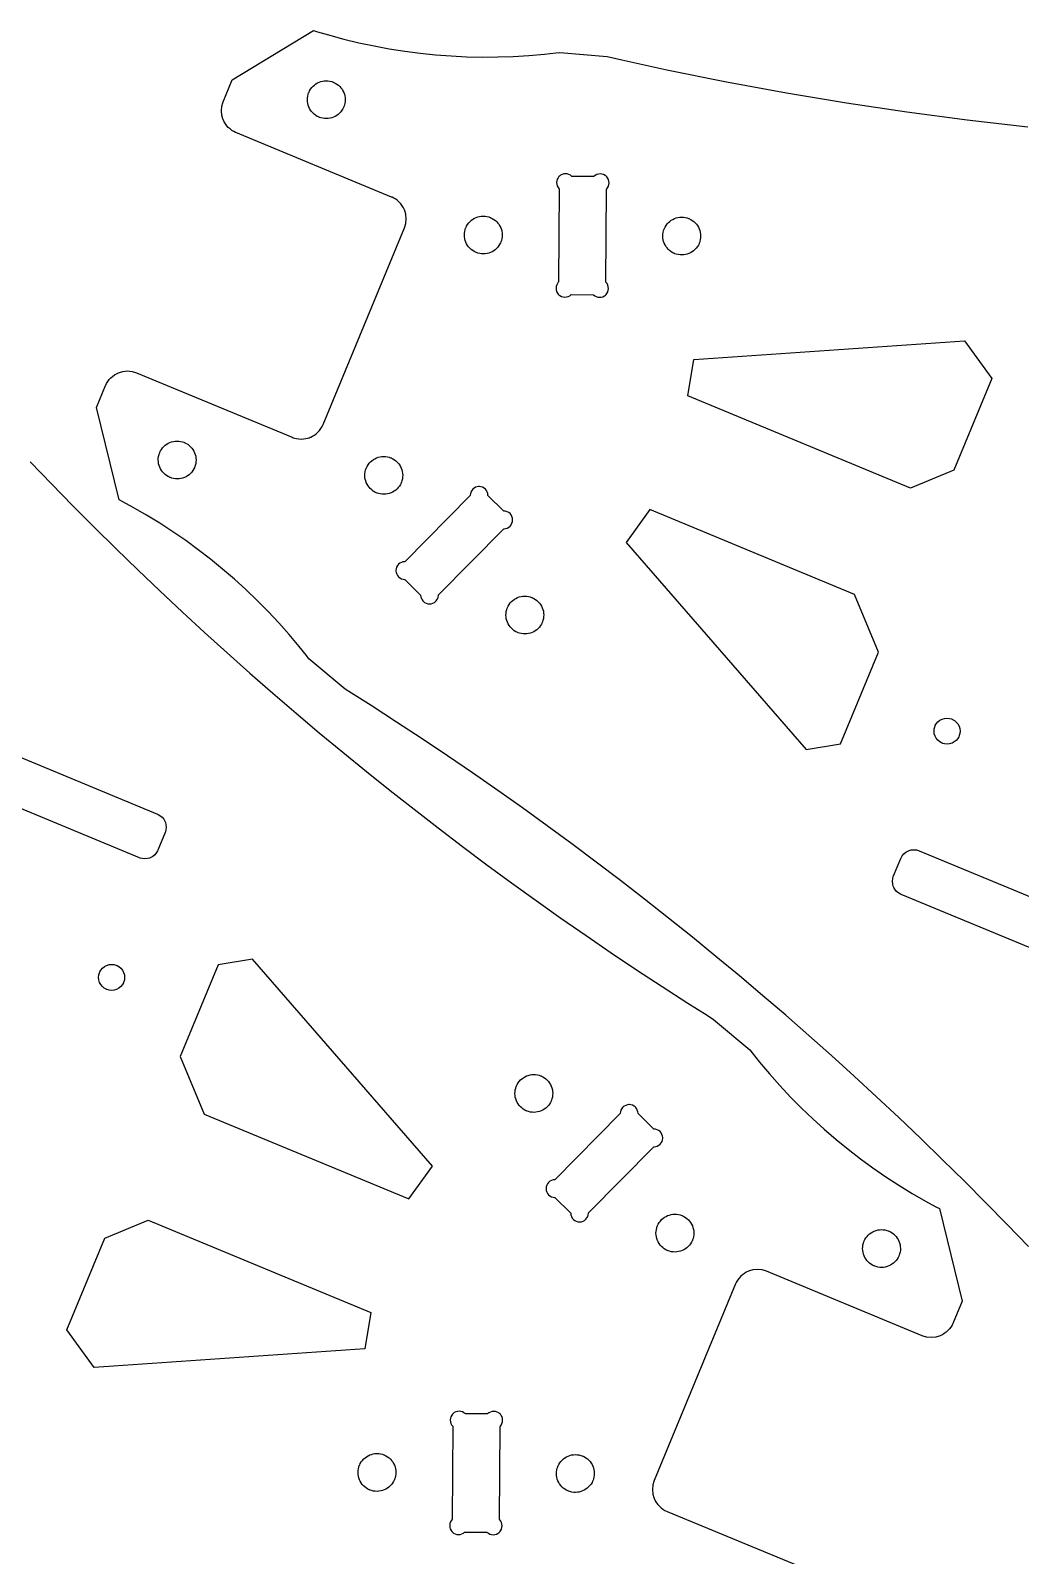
# Model space of a CAD drawing. Extents: x 0 to 997, y 0 to 569.
# Drawn here: x 308.8 to 392.7, y 439.9 to 568.9 of the extents above; entities that cross this region are included whole.
import ezdxf

# ---------------------------------------------------------------- set-up
doc = ezdxf.new("R2010")
doc.units = 0
doc.layers.get('0').update_dxf_attribs({"linetype": 'CONTINUOUS'})

msp = doc.modelspace()

# ---------------------------------------------------------------- linework, layer by layer
at = {"color": 0}
for points in [[(393.331, 466.044), (391.537, 467.903), (389.731, 469.746), (387.908, 471.574), (386.069, 473.385), (384.217, 475.179), (382.349, 476.958), (380.467, 478.721), (378.568, 480.468), (376.656, 482.197), (374.729, 483.911), (372.787, 485.608), (370.832, 487.287), (368.861, 488.951), (366.876, 490.597), (364.879, 492.226), (362.867, 493.839), (360.84, 495.435), (358.801, 497.012), (356.747, 498.572), (354.681, 500.115), (352.6, 501.642), (350.507, 503.149), (348.4, 504.639), (346.281, 506.111), (344.147, 507.567), (342.003, 509.003), (339.844, 510.421), (337.674, 511.821), (336.037, 512.86), (335.49, 513.203), (332.412, 515.779), (332.21, 516.04), (331.589, 516.814), (330.74, 517.825), (329.864, 518.813), (328.963, 519.774), (328.037, 520.711), (327.088, 521.621), (326.112, 522.506), (325.115, 523.364), (324.096, 524.194), (323.053, 524.997), (321.989, 525.772), (320.904, 526.519), (319.799, 527.236), (318.674, 527.925), (317.528, 528.582), (316.658, 529.057), (316.365, 529.21), (314.444, 537.039), (315.21, 538.889), (315.229, 538.935), (315.294, 539.068), (315.396, 539.236), (315.513, 539.393), (315.643, 539.537), (315.789, 539.668), (315.946, 539.785), (316.114, 539.886), (316.247, 539.953), (316.293, 539.971), (316.383, 540.008), (316.669, 540.085), (317.058, 540.124), (317.446, 540.085), (317.733, 540.008), (317.824, 539.971), (330.999, 534.514), (331.09, 534.476), (331.376, 534.399), (331.764, 534.361), (332.153, 534.399), (332.439, 534.476), (332.531, 534.514), (332.575, 534.532), (332.708, 534.599), (332.878, 534.699), (333.035, 534.815), (333.179, 534.947), (333.31, 535.092), (333.426, 535.249), (333.528, 535.417), (333.593, 535.55), (333.612, 535.596), (340.5, 552.225), (340.537, 552.317), (340.615, 552.603), (340.653, 552.992), (340.615, 553.379), (340.537, 553.665), (340.5, 553.757), (340.482, 553.801), (340.415, 553.935), (340.315, 554.104), (340.199, 554.261), (340.067, 554.406), (339.922, 554.536), (339.765, 554.653), (339.597, 554.754), (339.464, 554.819), (339.418, 554.839), (326.242, 560.296), (326.197, 560.315), (326.064, 560.381), (325.894, 560.482), (325.737, 560.599), (325.593, 560.731), (325.463, 560.875), (325.346, 561.032), (325.244, 561.2), (325.179, 561.333), (325.16, 561.379), (325.122, 561.469), (325.046, 561.756), (325.008, 562.144), (325.046, 562.532), (325.122, 562.819), (325.16, 562.91), (325.925, 564.756), (332.818, 568.932), (333.133, 568.833), (334.085, 568.553), (335.36, 568.208), (336.642, 567.9), (337.931, 567.625), (339.226, 567.386), (340.526, 567.182), (341.832, 567.012), (343.14, 566.878), (344.451, 566.779), (345.767, 566.717), (347.082, 566.689), (348.399, 566.696), (349.717, 566.739), (351.033, 566.818), (352.349, 566.932), (353.335, 567.04), (353.662, 567.082), (357.66, 566.728), (358.919, 566.439), (362.707, 565.615), (367.768, 564.592), (372.844, 563.654), (377.935, 562.804), (383.037, 562.042), (388.15, 561.367), (393.274, 560.779)], [(308.828, 532.425), (310.619, 530.567), (312.428, 528.724), (314.25, 526.896), (316.088, 525.085), (317.942, 523.289), (319.81, 521.51), (321.692, 519.747), (323.59, 518.001), (325.503, 516.271), (327.429, 514.558), (329.371, 512.861), (331.326, 511.181), (333.297, 509.518), (335.281, 507.871), (337.279, 506.242), (339.292, 504.629), (341.318, 503.035), (343.357, 501.457), (345.411, 499.896), (347.478, 498.353), (349.558, 496.828), (351.651, 495.319), (353.758, 493.829), (355.878, 492.357), (358.01, 490.903), (360.156, 489.467), (362.314, 488.047), (364.485, 486.647), (366.121, 485.608), (366.668, 485.265), (369.746, 482.689), (369.949, 482.428), (370.569, 481.654), (371.418, 480.643), (372.294, 479.657), (373.194, 478.694), (374.121, 477.758), (375.071, 476.847), (376.046, 475.963), (377.043, 475.106), (378.063, 474.275), (379.106, 473.471), (380.169, 472.696), (381.254, 471.95), (382.36, 471.232), (383.485, 470.544), (384.629, 469.886), (385.5, 469.411), (385.793, 469.258), (387.714, 461.431), (386.949, 459.581), (386.929, 459.535), (386.864, 459.401), (386.763, 459.233), (386.646, 459.076), (386.514, 458.932), (386.369, 458.8), (386.213, 458.683), (386.044, 458.582), (385.911, 458.517), (385.865, 458.497), (385.775, 458.46), (385.489, 458.383), (385.1, 458.346), (384.713, 458.383), (384.425, 458.46), (384.335, 458.497), (371.16, 463.956), (371.068, 463.993), (370.782, 464.069), (370.393, 464.108), (370.006, 464.069), (369.719, 463.993), (369.628, 463.956), (369.583, 463.936), (369.45, 463.871), (369.281, 463.769), (369.124, 463.653), (368.979, 463.522), (368.849, 463.378), (368.732, 463.221), (368.631, 463.051), (368.565, 462.918), (368.546, 462.874), (361.658, 446.243), (361.619, 446.153), (361.543, 445.867), (361.506, 445.478), (361.543, 445.089), (361.619, 444.803), (361.658, 444.713), (361.676, 444.667), (361.742, 444.533), (361.843, 444.365), (361.96, 444.208), (362.092, 444.064), (362.236, 443.932), (362.393, 443.815), (362.561, 443.715), (362.694, 443.649), (362.74, 443.631), (375.915, 438.172)], [(298.718, 511.283), (319.597, 502.635), (319.651, 502.611), (319.806, 502.522), (319.986, 502.374), (320.135, 502.193), (320.224, 502.039), (320.247, 501.985), (320.269, 501.931), (320.315, 501.758), (320.338, 501.525), (320.315, 501.293), (320.269, 501.121), (320.247, 501.067), (319.635, 499.588), (319.612, 499.533), (319.522, 499.379), (319.374, 499.199), (319.193, 499.05), (319.039, 498.961), (318.985, 498.939), (318.931, 498.917), (318.758, 498.869), (318.525, 498.847), (318.293, 498.869), (318.121, 498.917), (318.067, 498.939), (297.186, 507.588)], [(403.44, 487.186), (382.561, 495.835), (382.507, 495.857), (382.353, 495.946), (382.172, 496.094), (382.024, 496.276), (381.935, 496.429), (381.911, 496.485), (381.889, 496.539), (381.843, 496.71), (381.821, 496.943), (381.843, 497.176), (381.889, 497.349), (381.911, 497.403), (382.524, 498.881), (382.546, 498.935), (382.635, 499.089), (382.783, 499.269), (382.965, 499.418), (383.119, 499.508), (383.174, 499.531), (383.228, 499.553), (383.4, 499.599), (383.632, 499.622), (383.865, 499.599), (384.037, 499.553), (384.092, 499.531), (404.971, 490.882)]]:
    msp.add_lwpolyline(points, dxfattribs=at)
for points in [[(334.501, 564.556), (334.539, 564.539), (334.649, 564.485), (334.786, 564.401), (334.912, 564.307), (335.028, 564.2), (335.132, 564.085), (335.222, 563.96), (335.301, 563.828), (335.367, 563.689), (335.418, 563.544), (335.457, 563.396), (335.481, 563.243), (335.489, 563.089), (335.482, 562.932), (335.46, 562.775), (335.422, 562.619), (335.382, 562.503), (335.367, 562.465), (335.351, 562.426), (335.296, 562.317), (335.214, 562.179), (335.118, 562.053), (335.013, 561.938), (334.896, 561.833), (334.772, 561.743), (334.64, 561.664), (334.501, 561.599), (334.356, 561.547), (334.207, 561.508), (334.054, 561.485), (333.9, 561.476), (333.743, 561.483), (333.586, 561.506), (333.431, 561.544), (333.314, 561.583), (333.276, 561.599), (333.239, 561.614), (333.128, 561.669), (332.99, 561.753), (332.864, 561.847), (332.749, 561.953), (332.646, 562.069), (332.554, 562.193), (332.476, 562.326), (332.41, 562.465), (332.358, 562.61), (332.321, 562.758), (332.297, 562.911), (332.287, 563.065), (332.294, 563.222), (332.317, 563.379), (332.356, 563.535), (332.394, 563.651), (332.41, 563.689), (332.426, 563.728), (332.481, 563.838), (332.564, 563.975), (332.658, 564.101), (332.765, 564.217), (332.881, 564.319), (333.006, 564.411), (333.138, 564.49), (333.276, 564.556), (333.421, 564.607), (333.569, 564.644), (333.722, 564.668), (333.878, 564.678), (334.033, 564.671), (334.19, 564.649), (334.346, 564.61), (334.463, 564.571), (334.501, 564.556)], [(353.56, 547.656), (353.533, 547.629), (353.463, 547.539), (353.394, 547.408), (353.351, 547.269), (353.338, 547.126), (353.35, 546.983), (353.39, 546.844), (353.458, 546.713), (353.528, 546.622), (353.554, 546.594), (353.581, 546.568), (353.671, 546.499), (353.801, 546.429), (353.94, 546.387), (354.083, 546.372), (354.226, 546.386), (354.365, 546.426), (354.497, 546.494), (354.588, 546.563), (354.615, 546.589), (356.493, 546.579), (356.519, 546.553), (356.611, 546.483), (356.74, 546.414), (356.879, 546.372), (357.022, 546.357), (357.167, 546.369), (357.306, 546.411), (357.436, 546.478), (357.528, 546.547), (357.554, 546.574), (357.581, 546.6), (357.651, 546.692), (357.721, 546.821), (357.763, 546.96), (357.776, 547.103), (357.764, 547.246), (357.724, 547.386), (357.656, 547.517), (357.586, 547.608), (357.56, 547.635), (357.601, 555.512), (357.628, 555.54), (357.699, 555.631), (357.767, 555.76), (357.81, 555.899), (357.824, 556.042), (357.811, 556.186), (357.771, 556.325), (357.703, 556.456), (357.633, 556.547), (357.607, 556.574), (357.581, 556.6), (357.49, 556.671), (357.36, 556.74), (357.221, 556.782), (357.078, 556.796), (356.935, 556.783), (356.796, 556.743), (356.664, 556.675), (356.574, 556.606), (356.546, 556.579), (354.668, 556.589), (354.642, 556.617), (354.55, 556.686), (354.421, 556.756), (354.282, 556.797), (354.139, 556.811), (353.994, 556.799), (353.856, 556.758), (353.725, 556.69), (353.633, 556.621), (353.607, 556.594), (353.581, 556.568), (353.51, 556.478), (353.44, 556.347), (353.399, 556.208), (353.385, 556.065), (353.397, 555.922), (353.438, 555.783), (353.506, 555.653), (353.575, 555.561), (353.601, 555.535), (353.56, 547.656)], [(347.793, 553.107), (347.831, 553.092), (347.94, 553.036), (348.078, 552.953), (348.206, 552.858), (348.321, 552.753), (348.424, 552.636), (348.515, 552.512), (348.593, 552.379), (348.658, 552.24), (348.711, 552.096), (348.749, 551.947), (348.772, 551.794), (348.781, 551.64), (348.775, 551.483), (348.753, 551.326), (348.714, 551.171), (348.675, 551.054), (348.658, 551.017), (348.643, 550.979), (348.589, 550.868), (348.506, 550.731), (348.41, 550.604), (348.304, 550.489), (348.189, 550.386), (348.064, 550.294), (347.932, 550.215), (347.793, 550.15), (347.649, 550.099), (347.5, 550.061), (347.347, 550.037), (347.192, 550.028), (347.036, 550.035), (346.879, 550.057), (346.722, 550.096), (346.606, 550.135), (346.568, 550.15), (346.531, 550.167), (346.421, 550.221), (346.283, 550.304), (346.157, 550.399), (346.042, 550.506), (345.938, 550.621), (345.846, 550.746), (345.768, 550.878), (345.703, 551.017), (345.65, 551.161), (345.612, 551.31), (345.589, 551.463), (345.581, 551.618), (345.588, 551.774), (345.61, 551.931), (345.647, 552.086), (345.686, 552.203), (345.703, 552.24), (345.718, 552.279), (345.772, 552.389), (345.856, 552.526), (345.951, 552.653), (346.057, 552.768), (346.172, 552.872), (346.297, 552.963), (346.429, 553.042), (346.568, 553.107), (346.713, 553.158), (346.862, 553.197), (347.014, 553.221), (347.169, 553.229), (347.326, 553.222), (347.482, 553.2), (347.639, 553.162), (347.756, 553.122), (347.793, 553.107)], [(364.593, 553.018), (364.631, 553.003), (364.74, 552.949), (364.878, 552.865), (365.004, 552.769), (365.119, 552.664), (365.224, 552.549), (365.315, 552.424), (365.393, 552.292), (365.458, 552.153), (365.511, 552.008), (365.549, 551.858), (365.572, 551.707), (365.581, 551.551), (365.574, 551.394), (365.551, 551.238), (365.514, 551.082), (365.474, 550.965), (365.458, 550.928), (365.443, 550.89), (365.389, 550.779), (365.306, 550.643), (365.21, 550.515), (365.104, 550.4), (364.989, 550.297), (364.864, 550.206), (364.732, 550.128), (364.593, 550.063), (364.449, 550.01), (364.299, 549.972), (364.147, 549.949), (363.992, 549.94), (363.835, 549.946), (363.679, 549.968), (363.522, 550.007), (363.406, 550.046), (363.368, 550.063), (363.331, 550.078), (363.221, 550.132), (363.083, 550.215), (362.956, 550.311), (362.84, 550.417), (362.737, 550.532), (362.646, 550.657), (362.568, 550.789), (362.503, 550.928), (362.45, 551.072), (362.412, 551.221), (362.389, 551.374), (362.381, 551.529), (362.386, 551.685), (362.408, 551.842), (362.447, 551.999), (362.486, 552.115), (362.503, 552.153), (362.518, 552.19), (362.572, 552.3), (362.656, 552.438), (362.751, 552.564), (362.857, 552.679), (362.972, 552.783), (363.097, 552.875), (363.229, 552.953), (363.368, 553.018), (363.513, 553.071), (363.661, 553.108), (363.814, 553.132), (363.969, 553.14), (364.125, 553.133), (364.282, 553.111), (364.439, 553.074), (364.556, 553.033), (364.593, 553.018)], [(383.354, 530.207), (364.507, 538.014), (365.008, 541.085), (387.931, 542.669), (390.225, 539.479), (387.011, 531.721), (383.354, 530.207)], [(321.874, 534.072), (321.912, 534.056), (322.022, 534.001), (322.16, 533.918), (322.286, 533.824), (322.401, 533.717), (322.504, 533.601), (322.596, 533.476), (322.675, 533.344), (322.74, 533.206), (322.792, 533.061), (322.831, 532.912), (322.853, 532.76), (322.862, 532.604), (322.856, 532.449), (322.833, 532.292), (322.794, 532.136), (322.756, 532.019), (322.74, 531.981), (322.725, 531.943), (322.669, 531.833), (322.586, 531.696), (322.492, 531.569), (322.386, 531.454), (322.269, 531.35), (322.146, 531.26), (322.013, 531.181), (321.874, 531.115), (321.729, 531.064), (321.581, 531.025), (321.428, 531.001), (321.274, 530.993), (321.117, 531), (320.96, 531.022), (320.804, 531.06), (320.688, 531.1), (320.65, 531.115), (320.611, 531.131), (320.501, 531.186), (320.364, 531.269), (320.237, 531.364), (320.122, 531.469), (320.019, 531.586), (319.928, 531.71), (319.849, 531.842), (319.783, 531.981), (319.732, 532.126), (319.693, 532.275), (319.671, 532.428), (319.661, 532.582), (319.668, 532.739), (319.69, 532.896), (319.729, 533.051), (319.768, 533.168), (319.783, 533.206), (319.799, 533.243), (319.854, 533.354), (319.938, 533.492), (320.032, 533.618), (320.138, 533.733), (320.254, 533.836), (320.378, 533.928), (320.511, 534.007), (320.65, 534.072), (320.794, 534.124), (320.943, 534.161), (321.096, 534.185), (321.25, 534.194), (321.407, 534.188), (321.564, 534.165), (321.719, 534.126), (321.836, 534.088), (321.874, 534.072)], [(339.368, 532.768), (339.406, 532.753), (339.517, 532.697), (339.654, 532.614), (339.781, 532.519), (339.896, 532.414), (339.999, 532.297), (340.09, 532.174), (340.168, 532.04), (340.235, 531.901), (340.286, 531.757), (340.324, 531.608), (340.347, 531.456), (340.357, 531.301), (340.35, 531.144), (340.328, 530.988), (340.289, 530.832), (340.25, 530.715), (340.235, 530.678), (340.218, 530.64), (340.164, 530.529), (340.081, 530.392), (339.986, 530.265), (339.879, 530.15), (339.764, 530.047), (339.639, 529.956), (339.507, 529.876), (339.368, 529.811), (339.224, 529.76), (339.075, 529.722), (338.922, 529.699), (338.767, 529.689), (338.611, 529.696), (338.454, 529.718), (338.299, 529.757), (338.182, 529.796), (338.143, 529.811), (338.106, 529.828), (337.996, 529.882), (337.858, 529.965), (337.732, 530.06), (337.617, 530.167), (337.513, 530.282), (337.422, 530.407), (337.343, 530.539), (337.278, 530.678), (337.226, 530.822), (337.188, 530.971), (337.164, 531.124), (337.156, 531.279), (337.162, 531.435), (337.185, 531.592), (337.222, 531.747), (337.263, 531.864), (337.278, 531.901), (337.293, 531.94), (337.349, 532.05), (337.431, 532.188), (337.526, 532.314), (337.632, 532.429), (337.749, 532.533), (337.872, 532.624), (338.004, 532.703), (338.143, 532.768), (338.289, 532.819), (338.438, 532.858), (338.59, 532.882), (338.744, 532.89), (338.901, 532.883), (339.058, 532.861), (339.214, 532.824), (339.331, 532.783), (339.368, 532.768)], [(348.919, 526.775), (348.957, 526.775), (349.071, 526.79), (349.211, 526.835), (349.338, 526.906), (349.449, 526.997), (349.539, 527.108), (349.608, 527.236), (349.651, 527.378), (349.665, 527.492), (349.665, 527.529), (349.665, 527.567), (349.65, 527.679), (349.606, 527.821), (349.535, 527.947), (349.443, 528.058), (349.332, 528.149), (349.204, 528.218), (349.063, 528.26), (348.949, 528.275), (348.911, 528.275), (347.576, 529.596), (347.576, 529.633), (347.56, 529.747), (347.515, 529.887), (347.446, 530.015), (347.354, 530.125), (347.242, 530.217), (347.114, 530.285), (346.974, 530.328), (346.86, 530.343), (346.822, 530.342), (346.785, 530.342), (346.671, 530.326), (346.531, 530.282), (346.404, 530.213), (346.293, 530.119), (346.201, 530.008), (346.133, 529.881), (346.09, 529.74), (346.076, 529.626), (346.076, 529.589), (340.535, 523.988), (340.497, 523.988), (340.383, 523.972), (340.243, 523.928), (340.115, 523.858), (340.006, 523.765), (339.914, 523.654), (339.846, 523.526), (339.803, 523.385), (339.789, 523.272), (339.789, 523.233), (339.789, 523.196), (339.804, 523.083), (339.849, 522.943), (339.918, 522.815), (340.011, 522.706), (340.122, 522.614), (340.25, 522.546), (340.392, 522.503), (340.504, 522.488), (340.543, 522.488), (341.878, 521.167), (341.878, 521.129), (341.893, 521.019), (341.936, 520.881), (342.006, 520.751), (342.074, 520.664), (342.1, 520.637), (342.126, 520.611), (342.215, 520.544), (342.344, 520.476), (342.485, 520.435), (342.594, 520.421), (342.632, 520.421), (342.668, 520.421), (342.779, 520.436), (342.918, 520.479), (343.047, 520.549), (343.135, 520.617), (343.161, 520.643), (343.186, 520.669), (343.254, 520.758), (343.322, 520.887), (343.364, 521.028), (343.378, 521.137), (343.378, 521.175), (348.919, 526.775)], [(380.64, 516.339), (378.621, 521.215), (361.281, 528.397), (359.276, 525.611), (374.518, 508.107), (377.426, 508.582), (380.64, 516.339)], [(351.31, 520.951), (351.347, 520.936), (351.458, 520.881), (351.596, 520.797), (351.722, 520.703), (351.838, 520.597), (351.94, 520.481), (352.032, 520.357), (352.111, 520.224), (352.176, 520.085), (352.228, 519.94), (352.265, 519.792), (352.289, 519.639), (352.299, 519.485), (352.292, 519.328), (352.269, 519.171), (352.231, 519.015), (352.192, 518.899), (352.176, 518.861), (352.16, 518.824), (352.106, 518.713), (352.022, 518.575), (351.928, 518.449), (351.821, 518.333), (351.706, 518.231), (351.581, 518.139), (351.449, 518.06), (351.31, 517.994), (351.165, 517.943), (351.017, 517.906), (350.864, 517.882), (350.71, 517.872), (350.553, 517.879), (350.396, 517.901), (350.24, 517.94), (350.124, 517.979), (350.086, 517.994), (350.047, 518.011), (349.938, 518.065), (349.8, 518.149), (349.674, 518.243), (349.558, 518.35), (349.454, 518.465), (349.364, 518.59), (349.285, 518.722), (349.219, 518.861), (349.168, 519.006), (349.129, 519.154), (349.106, 519.307), (349.097, 519.463), (349.104, 519.618), (349.126, 519.775), (349.165, 519.931), (349.204, 520.047), (349.219, 520.085), (349.235, 520.124), (349.29, 520.233), (349.374, 520.371), (349.468, 520.497), (349.574, 520.613), (349.69, 520.717), (349.814, 520.807), (349.947, 520.886), (350.086, 520.951), (350.231, 521.003), (350.379, 521.042), (350.532, 521.065), (350.686, 521.074), (350.843, 521.067), (351, 521.044), (351.156, 521.007), (351.272, 520.967), (351.31, 520.951)], [(386.865, 510.667), (386.915, 510.646), (387.061, 510.561), (387.228, 510.424), (387.361, 510.258), (387.46, 510.071), (387.522, 509.869), (387.544, 509.658), (387.524, 509.443), (387.481, 509.281), (387.46, 509.229), (387.439, 509.178), (387.354, 509.033), (387.217, 508.867), (387.051, 508.733), (386.865, 508.635), (386.662, 508.572), (386.451, 508.55), (386.236, 508.569), (386.074, 508.613), (386.022, 508.635), (385.971, 508.656), (385.826, 508.74), (385.66, 508.878), (385.526, 509.043), (385.428, 509.229), (385.365, 509.432), (385.343, 509.643), (385.362, 509.858), (385.406, 510.021), (385.428, 510.071), (385.449, 510.122), (385.533, 510.268), (385.671, 510.435), (385.836, 510.568), (386.022, 510.667), (386.225, 510.729), (386.436, 510.751), (386.651, 510.731), (386.814, 510.688), (386.865, 510.667)], [(321.518, 482.129), (323.537, 477.253), (340.878, 470.071), (342.882, 472.857), (327.64, 490.363), (324.732, 489.887), (321.518, 482.129)], [(315.293, 487.801), (315.242, 487.824), (315.097, 487.907), (314.931, 488.046), (314.797, 488.211), (314.699, 488.397), (314.636, 488.599), (314.614, 488.811), (314.635, 489.026), (314.678, 489.188), (314.699, 489.239), (314.719, 489.29), (314.804, 489.436), (314.942, 489.601), (315.107, 489.736), (315.293, 489.835), (315.496, 489.896), (315.707, 489.918), (315.922, 489.899), (316.085, 489.856), (316.136, 489.835), (316.186, 489.814), (316.332, 489.729), (316.499, 489.59), (316.632, 489.425), (316.731, 489.239), (316.793, 489.037), (316.815, 488.826), (316.794, 488.611), (316.751, 488.449), (316.731, 488.397), (316.71, 488.346), (316.625, 488.201), (316.487, 488.035), (316.322, 487.901), (316.136, 487.801), (315.933, 487.74), (315.722, 487.718), (315.507, 487.738), (315.344, 487.781), (315.293, 487.801)], [(350.849, 477.518), (350.81, 477.533), (350.7, 477.588), (350.563, 477.671), (350.436, 477.767), (350.321, 477.872), (350.217, 477.988), (350.126, 478.113), (350.047, 478.244), (349.982, 478.383), (349.931, 478.528), (349.892, 478.676), (349.868, 478.829), (349.86, 478.985), (349.867, 479.14), (349.889, 479.297), (349.928, 479.454), (349.967, 479.571), (349.982, 479.608), (349.997, 479.646), (350.053, 479.756), (350.136, 479.893), (350.231, 480.019), (350.336, 480.135), (350.453, 480.239), (350.576, 480.331), (350.71, 480.408), (350.849, 480.474), (350.993, 480.526), (351.142, 480.564), (351.294, 480.588), (351.449, 480.596), (351.606, 480.589), (351.763, 480.567), (351.918, 480.529), (352.035, 480.49), (352.072, 480.474), (352.111, 480.458), (352.221, 480.404), (352.358, 480.321), (352.485, 480.225), (352.6, 480.119), (352.703, 480.004), (352.794, 479.879), (352.874, 479.747), (352.939, 479.608), (352.99, 479.464), (353.029, 479.314), (353.051, 479.162), (353.061, 479.007), (353.054, 478.85), (353.032, 478.694), (352.993, 478.537), (352.954, 478.421), (352.939, 478.383), (352.922, 478.346), (352.868, 478.236), (352.785, 478.099), (352.69, 477.971), (352.585, 477.856), (352.468, 477.753), (352.344, 477.661), (352.211, 477.583), (352.072, 477.518), (351.928, 477.465), (351.779, 477.428), (351.626, 477.404), (351.472, 477.396), (351.315, 477.401), (351.158, 477.424), (351.003, 477.463), (350.886, 477.501), (350.849, 477.518)], [(353.239, 471.694), (353.201, 471.693), (353.088, 471.678), (352.947, 471.633), (352.821, 471.564), (352.71, 471.471), (352.618, 471.36), (352.55, 471.232), (352.507, 471.092), (352.493, 470.978), (352.493, 470.94), (352.493, 470.903), (352.508, 470.789), (352.553, 470.649), (352.624, 470.521), (352.715, 470.411), (352.826, 470.319), (352.954, 470.251), (353.096, 470.208), (353.208, 470.194), (353.247, 470.194), (354.582, 468.872), (354.582, 468.835), (354.599, 468.721), (354.643, 468.581), (354.713, 468.454), (354.804, 468.343), (354.917, 468.253), (355.044, 468.183), (355.185, 468.14), (355.299, 468.126), (355.336, 468.126), (355.374, 468.126), (355.487, 468.143), (355.628, 468.188), (355.754, 468.257), (355.865, 468.349), (355.956, 468.461), (356.025, 468.589), (356.068, 468.729), (356.082, 468.843), (356.082, 468.881), (361.624, 474.481), (361.661, 474.481), (361.775, 474.497), (361.915, 474.542), (362.043, 474.611), (362.153, 474.703), (362.244, 474.815), (362.313, 474.943), (362.356, 475.083), (362.369, 475.197), (362.369, 475.235), (362.369, 475.272), (362.354, 475.386), (362.31, 475.526), (362.239, 475.653), (362.147, 475.764), (362.036, 475.856), (361.908, 475.924), (361.767, 475.967), (361.654, 475.981), (361.615, 475.981), (360.281, 477.303), (360.281, 477.339), (360.265, 477.449), (360.222, 477.589), (360.153, 477.718), (360.085, 477.806), (360.058, 477.832), (360.032, 477.857), (359.943, 477.925), (359.814, 477.993), (359.674, 478.035), (359.564, 478.049), (359.526, 478.049), (359.49, 478.049), (359.379, 478.033), (359.24, 477.99), (359.111, 477.919), (359.024, 477.851), (358.997, 477.826), (358.971, 477.8), (358.904, 477.711), (358.836, 477.582), (358.794, 477.442), (358.781, 477.331), (358.781, 477.294), (353.239, 471.694)], [(362.79, 465.701), (362.753, 465.717), (362.642, 465.771), (362.504, 465.854), (362.378, 465.95), (362.263, 466.056), (362.16, 466.171), (362.068, 466.296), (361.989, 466.428), (361.924, 466.567), (361.872, 466.711), (361.835, 466.86), (361.811, 467.012), (361.801, 467.168), (361.808, 467.324), (361.831, 467.481), (361.869, 467.637), (361.908, 467.754), (361.924, 467.792), (361.94, 467.829), (361.994, 467.939), (362.078, 468.076), (362.172, 468.203), (362.279, 468.318), (362.394, 468.422), (362.519, 468.514), (362.651, 468.592), (362.79, 468.657), (362.935, 468.71), (363.083, 468.747), (363.236, 468.771), (363.392, 468.779), (363.547, 468.772), (363.704, 468.75), (363.86, 468.713), (363.976, 468.672), (364.014, 468.657), (364.053, 468.642), (364.162, 468.588), (364.3, 468.504), (364.426, 468.408), (364.542, 468.303), (364.646, 468.188), (364.736, 468.063), (364.815, 467.931), (364.881, 467.792), (364.932, 467.647), (364.971, 467.497), (364.994, 467.346), (365.003, 467.19), (364.996, 467.033), (364.974, 466.878), (364.935, 466.721), (364.896, 466.604), (364.881, 466.567), (364.865, 466.529), (364.81, 466.419), (364.726, 466.282), (364.632, 466.154), (364.526, 466.039), (364.41, 465.936), (364.286, 465.844), (364.153, 465.767), (364.014, 465.701), (363.869, 465.649), (363.721, 465.611), (363.568, 465.588), (363.414, 465.579), (363.257, 465.585), (363.1, 465.607), (362.944, 465.646), (362.828, 465.685), (362.79, 465.701)], [(318.804, 468.262), (337.651, 460.456), (337.15, 457.383), (314.228, 455.799), (311.933, 458.989), (315.147, 466.747), (318.804, 468.262)], [(380.285, 464.397), (380.246, 464.412), (380.136, 464.467), (379.999, 464.55), (379.872, 464.646), (379.757, 464.751), (379.653, 464.867), (379.563, 464.992), (379.483, 465.124), (379.418, 465.262), (379.367, 465.407), (379.328, 465.557), (379.304, 465.71), (379.296, 465.864), (379.303, 466.021), (379.325, 466.178), (379.364, 466.333), (379.403, 466.45), (379.418, 466.488), (379.433, 466.525), (379.489, 466.636), (379.572, 466.774), (379.667, 466.9), (379.772, 467.015), (379.889, 467.118), (380.013, 467.21), (380.146, 467.287), (380.285, 467.353), (380.429, 467.406), (380.578, 467.443), (380.731, 467.467), (380.885, 467.475), (381.042, 467.469), (381.199, 467.447), (381.354, 467.408), (381.471, 467.369), (381.508, 467.353), (381.546, 467.338), (381.657, 467.283), (381.794, 467.2), (381.921, 467.106), (382.036, 466.999), (382.139, 466.883), (382.231, 466.758), (382.31, 466.626), (382.375, 466.488), (382.426, 466.343), (382.464, 466.194), (382.487, 466.042), (382.497, 465.886), (382.49, 465.731), (382.468, 465.574), (382.429, 465.417), (382.39, 465.301), (382.375, 465.262), (382.358, 465.225), (382.304, 465.115), (382.221, 464.978), (382.126, 464.851), (382.019, 464.736), (381.904, 464.632), (381.779, 464.542), (381.647, 464.463), (381.508, 464.397), (381.364, 464.346), (381.215, 464.307), (381.063, 464.283), (380.907, 464.275), (380.751, 464.282), (380.594, 464.304), (380.439, 464.342), (380.322, 464.382), (380.285, 464.397)], [(348.599, 450.813), (348.625, 450.84), (348.694, 450.931), (348.764, 451.06), (348.807, 451.199), (348.821, 451.342), (348.808, 451.486), (348.768, 451.625), (348.7, 451.756), (348.631, 451.847), (348.604, 451.874), (348.578, 451.9), (348.487, 451.971), (348.357, 452.04), (348.218, 452.082), (348.075, 452.096), (347.932, 452.083), (347.792, 452.043), (347.661, 451.975), (347.571, 451.906), (347.543, 451.879), (345.665, 451.889), (345.638, 451.917), (345.547, 451.986), (345.418, 452.056), (345.279, 452.097), (345.136, 452.111), (344.992, 452.099), (344.853, 452.058), (344.722, 451.99), (344.631, 451.921), (344.604, 451.894), (344.578, 451.868), (344.507, 451.778), (344.438, 451.647), (344.396, 451.508), (344.382, 451.365), (344.394, 451.222), (344.435, 451.083), (344.503, 450.953), (344.572, 450.861), (344.599, 450.835), (344.557, 442.956), (344.531, 442.929), (344.46, 442.839), (344.39, 442.708), (344.349, 442.569), (344.335, 442.426), (344.347, 442.283), (344.388, 442.144), (344.456, 442.013), (344.525, 441.922), (344.551, 441.894), (344.578, 441.868), (344.668, 441.799), (344.799, 441.729), (344.938, 441.688), (345.081, 441.672), (345.224, 441.686), (345.362, 441.726), (345.494, 441.794), (345.585, 441.862), (345.612, 441.889), (347.49, 441.879), (347.517, 441.853), (347.608, 441.783), (347.737, 441.714), (347.876, 441.672), (348.019, 441.657), (348.162, 441.669), (348.303, 441.711), (348.433, 441.779), (348.525, 441.847), (348.551, 441.874), (348.578, 441.9), (348.649, 441.992), (348.717, 442.121), (348.76, 442.26), (348.774, 442.403), (348.761, 442.546), (348.721, 442.686), (348.653, 442.817), (348.583, 442.908), (348.557, 442.935), (348.599, 450.813)], [(337.565, 445.45), (337.528, 445.467), (337.418, 445.521), (337.281, 445.604), (337.153, 445.699), (337.039, 445.806), (336.935, 445.921), (336.843, 446.046), (336.765, 446.178), (336.7, 446.317), (336.647, 446.461), (336.61, 446.61), (336.586, 446.763), (336.578, 446.918), (336.583, 447.074), (336.606, 447.231), (336.644, 447.386), (336.683, 447.503), (336.7, 447.54), (336.715, 447.579), (336.769, 447.689), (336.853, 447.826), (336.949, 447.953), (337.054, 448.068), (337.169, 448.172), (337.294, 448.263), (337.426, 448.342), (337.565, 448.407), (337.71, 448.458), (337.858, 448.497), (338.011, 448.521), (338.167, 448.529), (338.324, 448.522), (338.479, 448.5), (338.636, 448.463), (338.753, 448.422), (338.79, 448.407), (338.828, 448.392), (338.938, 448.336), (339.075, 448.253), (339.203, 448.158), (339.317, 448.053), (339.421, 447.936), (339.513, 447.813), (339.59, 447.679), (339.656, 447.54), (339.708, 447.396), (339.746, 447.247), (339.769, 447.094), (339.778, 446.94), (339.772, 446.783), (339.749, 446.626), (339.711, 446.471), (339.672, 446.354), (339.656, 446.317), (339.64, 446.279), (339.586, 446.168), (339.503, 446.031), (339.407, 445.904), (339.301, 445.789), (339.186, 445.686), (339.061, 445.594), (338.929, 445.515), (338.79, 445.45), (338.646, 445.399), (338.497, 445.361), (338.344, 445.338), (338.189, 445.328), (338.032, 445.335), (337.876, 445.357), (337.719, 445.396), (337.603, 445.435), (337.565, 445.45)], [(354.365, 445.362), (354.328, 445.378), (354.217, 445.432), (354.079, 445.515), (353.953, 445.611), (353.838, 445.717), (353.735, 445.832), (353.643, 445.957), (353.565, 446.089), (353.5, 446.228), (353.447, 446.372), (353.41, 446.521), (353.386, 446.674), (353.378, 446.829), (353.383, 446.985), (353.406, 447.142), (353.444, 447.299), (353.483, 447.415), (353.5, 447.453), (353.515, 447.49), (353.569, 447.6), (353.653, 447.737), (353.747, 447.864), (353.854, 447.979), (353.969, 448.083), (354.094, 448.175), (354.226, 448.253), (354.365, 448.318), (354.51, 448.371), (354.658, 448.408), (354.811, 448.432), (354.967, 448.44), (355.122, 448.433), (355.279, 448.411), (355.436, 448.374), (355.553, 448.333), (355.59, 448.318), (355.628, 448.303), (355.737, 448.249), (355.875, 448.165), (356.001, 448.069), (356.117, 447.964), (356.221, 447.849), (356.311, 447.724), (356.39, 447.592), (356.456, 447.453), (356.508, 447.308), (356.546, 447.158), (356.569, 447.007), (356.578, 446.851), (356.571, 446.694), (356.549, 446.539), (356.511, 446.382), (356.471, 446.265), (356.456, 446.228), (356.44, 446.19), (356.386, 446.081), (356.303, 445.943), (356.207, 445.815), (356.101, 445.7), (355.986, 445.597), (355.861, 445.506), (355.729, 445.428), (355.59, 445.362), (355.446, 445.31), (355.296, 445.272), (355.144, 445.249), (354.989, 445.24), (354.832, 445.246), (354.675, 445.268), (354.519, 445.307), (354.403, 445.346), (354.365, 445.362)]]:
    msp.add_lwpolyline(points, close=True, dxfattribs=at)

doc.saveas('drawing.dxf')
